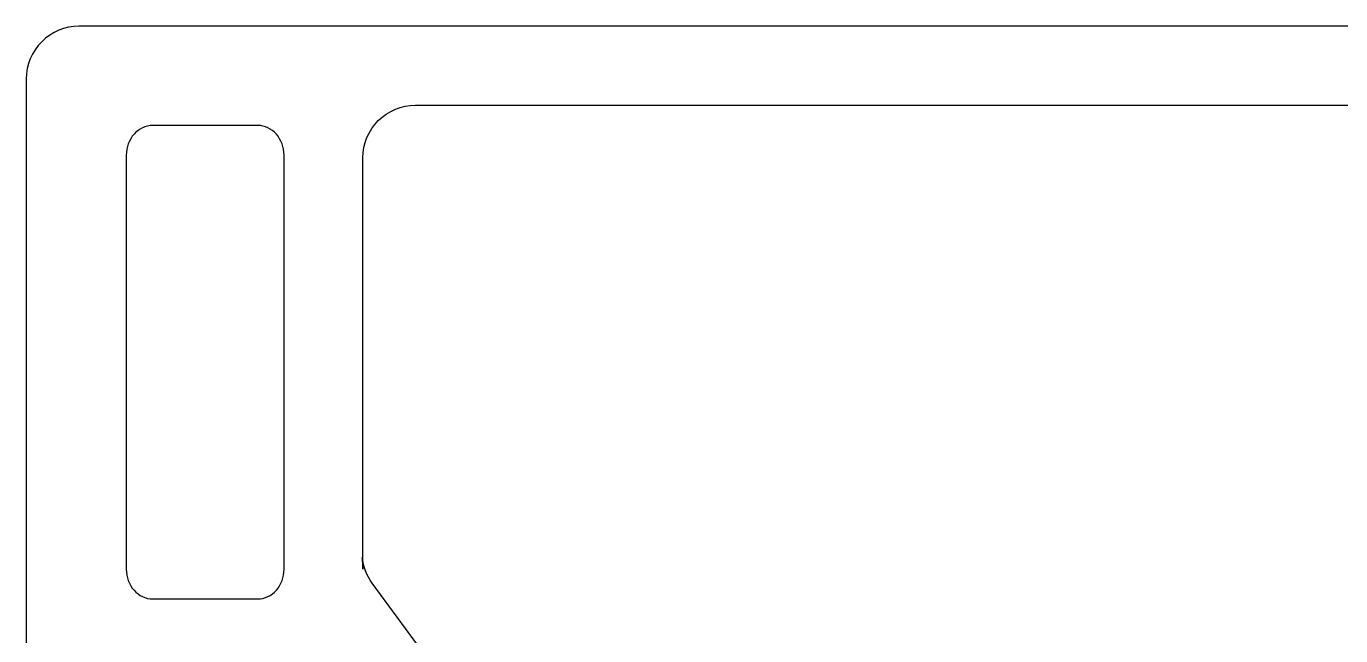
# Model space of a CAD drawing. Extents: x 0 to 500, y 0 to 300.
# Drawn here: x 0 to 250, y 184.1 to 300 of the extents above; entities that cross this region are included whole.
import ezdxf

# ---------------------------------------------------------------- set-up
doc = ezdxf.new("R2010")
doc.units = 0
doc.layers.add('Nível Padrão', color=18, linetype='CONTINUOUS')

msp = doc.modelspace()

# ---------------------------------------------------------------- linework, layer by layer
at = {"layer": 'Nível Padrão'}
for points in [[(0, 10, 0.414214), (10, 0), (490, 0, 0.414214), (500, 10), (500, 290, 0.414214), (490, 300), (10, 300, 0.414214), (0, 290), (0, 10)], [(227.69, 25), (227.69, 28.97, 0.041846), (227.67, 31.47), (222.44, 90.15, 0.386376), (207.6, 103.81), (137.25, 103.84, -0.238478), (129.19, 107.91), (65.79, 194.14, -0.132662), (63.9, 199, 0.026364), (64.02, 196.77), (64.02, 275, -0.414214), (74.02, 285), (475, 285, -0.414214), (485, 275), (485, 25, -0.414214), (475, 15), (237.69, 15, -0.414214), (227.69, 25)]]:
    msp.add_lwpolyline(points, format="xyb", close=True, dxfattribs=at)
msp.add_lwpolyline([(24.02, 281.14), (23.53, 281.11), (23.04, 281.03), (22.57, 280.89), (22.11, 280.71), (21.67, 280.47), (21.25, 280.19), (20.85, 279.86), (20.49, 279.49), (20.15, 279.08), (19.86, 278.63), (19.61, 278.16), (19.4, 277.66), (19.24, 277.15), (19.12, 276.61), (19.05, 276.07), (19.02, 275.51), (19.02, 196.76), (19.05, 196.2), (19.12, 195.66), (19.24, 195.12), (19.4, 194.61), (19.61, 194.11), (19.86, 193.64), (20.15, 193.2), (20.49, 192.78), (20.85, 192.41), (21.25, 192.08), (21.67, 191.8), (22.11, 191.56), (22.57, 191.38), (23.04, 191.24), (23.53, 191.16), (24.02, 191.14), (44.02, 191.14), (44.52, 191.16), (45, 191.24), (45.48, 191.38), (45.93, 191.56), (46.38, 191.8), (46.8, 192.08), (47.19, 192.41), (47.56, 192.78), (47.89, 193.2), (48.18, 193.64), (48.43, 194.11), (48.64, 194.61), (48.8, 195.12), (48.92, 195.66), (49, 196.2), (49.02, 196.76), (49.02, 275.51), (49, 276.07), (48.92, 276.61), (48.8, 277.15), (48.64, 277.66), (48.43, 278.16), (48.18, 278.63), (47.89, 279.08), (47.56, 279.49), (47.19, 279.86), (46.8, 280.19), (46.38, 280.47), (45.93, 280.71), (45.48, 280.89), (45, 281.03), (44.52, 281.11), (44.02, 281.14), (24.02, 281.14)], close=True, dxfattribs=at)

doc.saveas('drawing.dxf')
